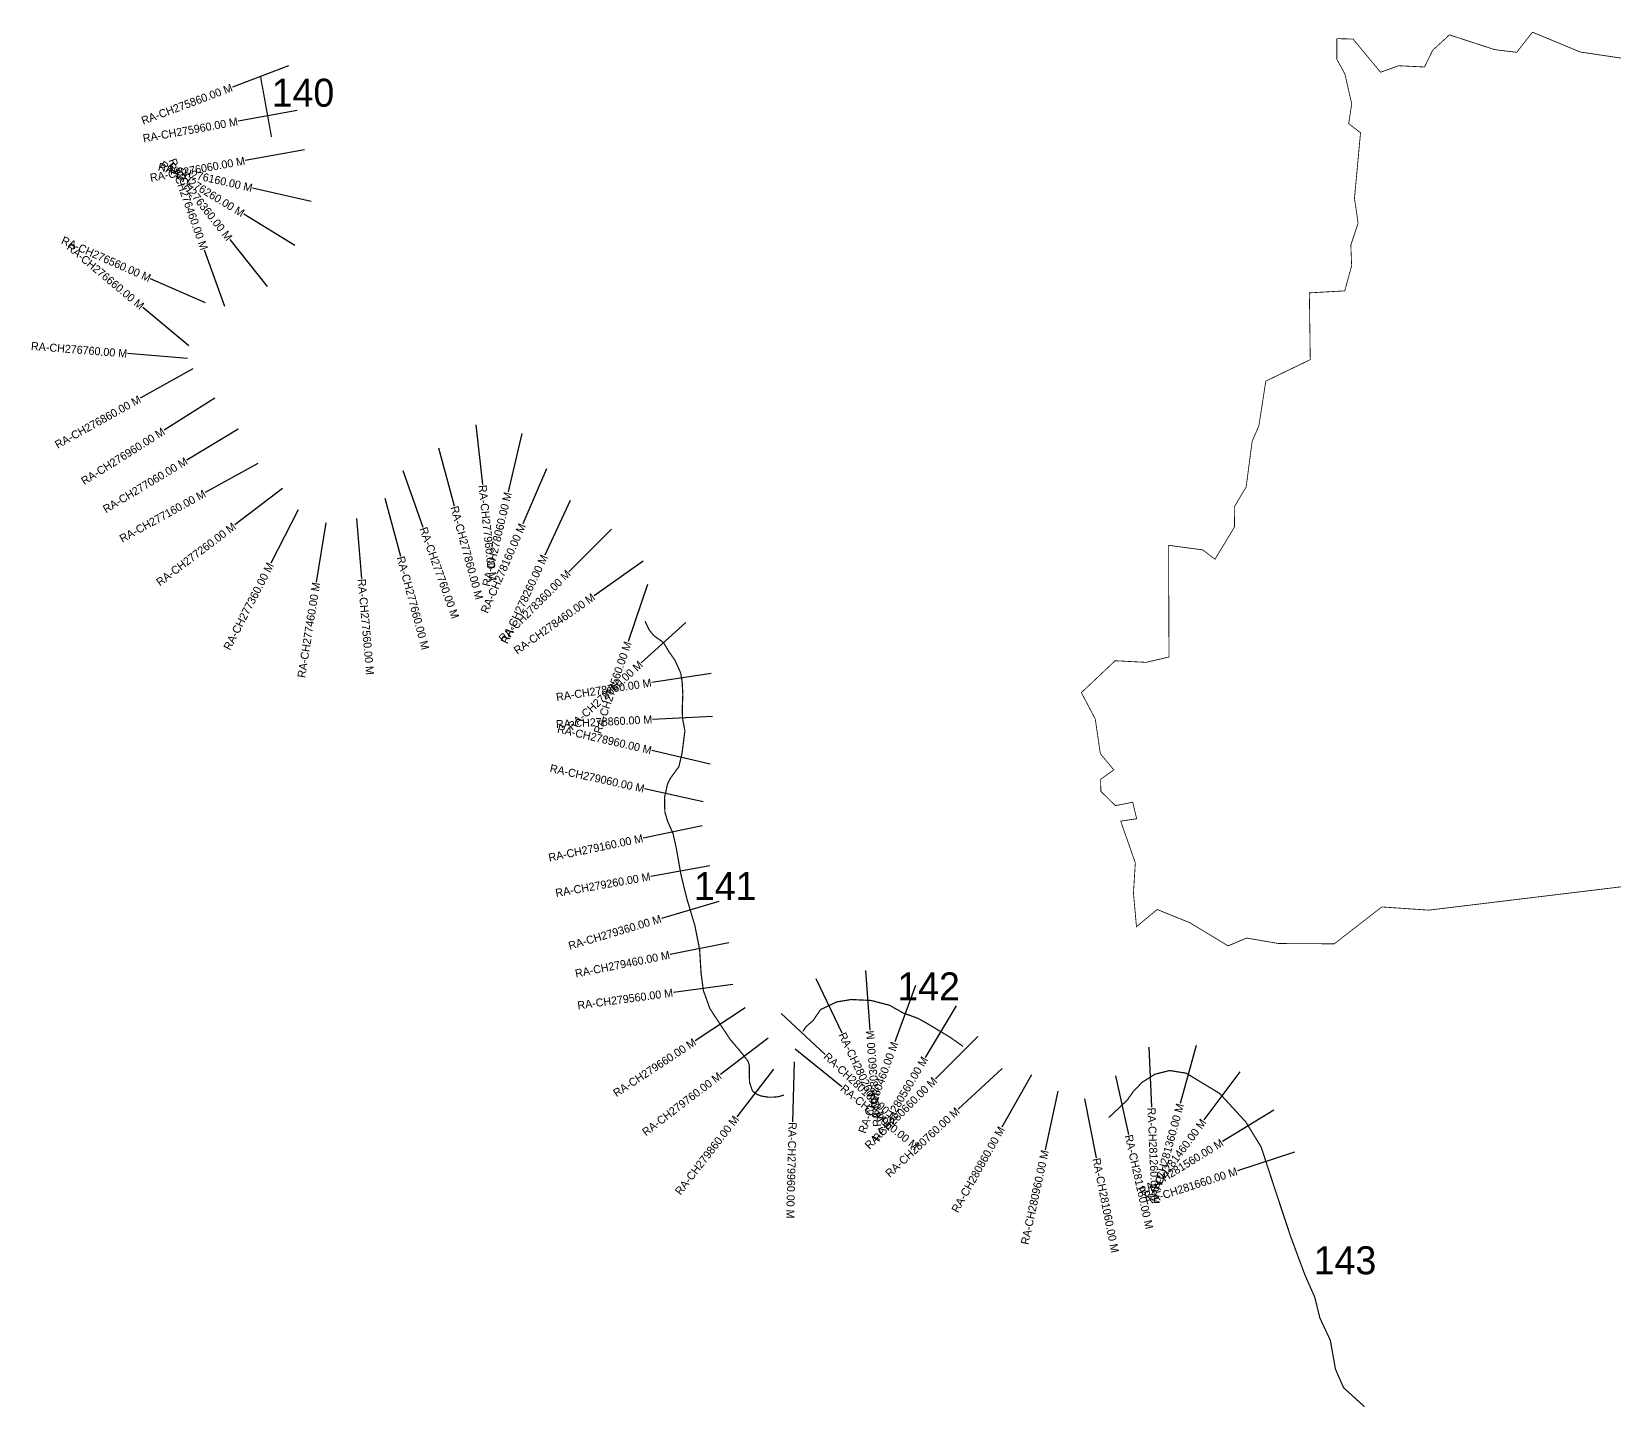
# Model space of a CAD drawing. Header units: feet. Extents: x 283652 to 291971, y 2023753 to 2027191.
# Drawn here: x 283652 to 287607, y 2023753 to 2027191 of the extents above; entities that cross this region are included whole.
import ezdxf
from ezdxf.enums import TextEntityAlignment as Align

# ---------------------------------------------------------------- set-up
doc = ezdxf.new("R2010")
doc.units = ezdxf.units.FT
doc.header["$MEASUREMENT"] = 0
for name, color, linetype in [('CS', 134, 'Continuous'), ('CSMark', 6, 'Continuous'), ('NATURALLY PROTECTED', 3, 'Continuous')]:
    doc.layers.add(name, color=color, linetype=linetype)

msp = doc.modelspace()

# ---------------------------------------------------------------- linework, layer by layer
at = {"color": 6, "const_width": 2}
for points in [[(287626, 2025054.1), (287143.3, 2024995.6), (287026.1, 2025003.6), (286907.3, 2024911.4), (286767.8, 2024912.2), (286688.6, 2024925.9), (286642, 2024906.3), (286546.7, 2024964.1), (286464.8, 2024997.2), (286413.1, 2024954.3), (286405.6, 2025037.9), (286410.2, 2025113.6), (286373.7, 2025218), (286413.6, 2025224.1), (286403.7, 2025265.3), (286360.7, 2025256.8), (286324.2, 2025292.3), (286323.5, 2025322.5), (286356.5, 2025346.2), (286322.9, 2025386.6), (286310.1, 2025473.4), (286275.4, 2025539.1), (286359.8, 2025618.9), (286437.1, 2025614.9), (286494.3, 2025628.2), (286493.4, 2025907.4), (286578.8, 2025895.9), (286609.4, 2025872.6), (286658, 2025953.3), (286657.8, 2026003.9), (286687.2, 2026053.1), (286702.2, 2026167.5), (286719, 2026206.2), (286736.3, 2026317.7), (286847.4, 2026371.4), (286845.1, 2026538.3), (286933.6, 2026543.3), (286950.8, 2026605.9), (286948.7, 2026657.8), (286966.9, 2026712.3), (286957.9, 2026774.7), (286973, 2026938.5), (286943.4, 2026961.3), (286951, 2027010.5), (286934, 2027085), (286913.8, 2027122.2), (286913.8, 2027173.6)], [(286913.8, 2027173.6), (286954.2, 2027172.7), (287023.1, 2027089.6), (287068.3, 2027106), (287132.9, 2027102.8), (287153.2, 2027144.5), (287195.1, 2027183.1), (287308.5, 2027146.1), (287363.3, 2027139.5), (287402.6, 2027189.9), (287521.9, 2027140.3), (287670.1, 2027118.2)]]:
    msp.add_lwpolyline(points, dxfattribs=at)
at = {"layer": 'CS'}
for p, q in [((284294.4, 2027105.4), (284154, 2027052.7)), ((284315.8, 2026994), (284168.2, 2026967.2)), ((284333.7, 2026895.6), (284186.1, 2026868.8)), ((284350.8, 2026766.7), (284204.5, 2026800.2)), ((284310.2, 2026657), (284182.1, 2026735.1)), ((284241.3, 2026554.1), (284148.1, 2026671.6)), ((284134.6, 2026504), (284084.4, 2026645.3)), ((284086.9, 2026513.1), (283949.6, 2026573.7)), ((284045.1, 2026405.9), (283929.9, 2026502)), ((284041.4, 2026374.4), (283891.9, 2026386.4)), ((284054.7, 2026348.1), (283923.7, 2026275)), ((284110, 2026274.8), (283983.1, 2026194.8)), ((284168.4, 2026198), (284040, 2026120.5)), ((284762.5, 2026208.4), (284778.6, 2026059.2)), ((284877, 2026186.8), (284842.7, 2026040.7)), ((284668.8, 2026150.8), (284708, 2026006)), ((284217.1, 2026111.5), (284085.8, 2026039)), ((284579.5, 2026094.2), (284630.2, 2025953)), ((284939.2, 2026098.7), (284879.3, 2025961.2)), ((284279.3, 2026049), (284159.7, 2025958.4)), ((284318.5, 2025996.4), (284250, 2025863)), ((284534.8, 2026025.4), (284573.8, 2025880.6)), ((284997.6, 2026019), (284934.3, 2025883)), ((284387.1, 2025963.6), (284363.6, 2025815.5)), ((284463.7, 2025974), (284476.9, 2025824.5)), ((285101, 2025947.6), (284995, 2025841.5)), ((285180.1, 2025868.1), (285057.6, 2025781.5)), ((285190.9, 2025809.1), (285142.8, 2025667)), ((285287, 2025714.6), (285175.7, 2025614)), ((285350.2, 2025587.3), (285201.9, 2025564.5)), ((285353.8, 2025479.9), (285204, 2025472.4)), ((285348.1, 2025360.4), (285202, 2025394.5)), ((285330.6, 2025266.3), (285184.1, 2025298.7)), ((285327.5, 2025206.6), (285180.7, 2025175.9)), ((285347.2, 2025106.1), (285199.4, 2025080.1)), ((285369.8, 2025017.6), (285226, 2024974.9)), ((285394.7, 2024913.8), (285247.6, 2024884.4)), ((285736.3, 2024845.1), (285747.2, 2024695.5)), ((285404.5, 2024809.5), (285255.8, 2024789.6)), ((285612.2, 2024824.7), (285676.6, 2024689.2)), ((285860.5, 2024807.4), (285809.3, 2024666.4)), ((285435.6, 2024751.4), (285310.3, 2024669)), ((285525.6, 2024737.2), (285635.5, 2024635)), ((285962.3, 2024756.4), (285885.3, 2024627.7)), ((285492.5, 2024676), (285373.4, 2024584.8)), ((285560.3, 2024649), (285676.8, 2024554.6)), ((286016.8, 2024680), (285910.5, 2024574.2)), ((286444, 2024652.9), (286450.4, 2024503)), ((286562.1, 2024657.3), (286522.7, 2024512.6)), ((285557.8, 2024616.6), (285553.9, 2024466.6)), ((285505.9, 2024597.8), (285414.1, 2024479.2)), ((286077.5, 2024599.8), (285967.4, 2024497.9)), ((286150.4, 2024584), (286076.8, 2024453.3)), ((286360.4, 2024581.5), (286393.2, 2024435.1)), ((286671.2, 2024591.6), (286581.8, 2024471.2)), ((286216.7, 2024543.1), (286184.8, 2024396.6)), ((286283.2, 2024524), (286312.6, 2024376.9)), ((286756.2, 2024495.6), (286628.4, 2024417.1)), ((286807.8, 2024390.7), (286665.2, 2024344))]:
    msp.add_line(p, q, dxfattribs=at)
at = {"layer": 'NATURALLY PROTECTED', "const_width": 3, "flags": 128}
for points in [[(284224, 2027080.2), (284251.6, 2026927.7)], [(285185.2, 2025717.6), (285194.9, 2025696.7), (285207.2, 2025681.5), (285231, 2025664.6), (285245.3, 2025640.8), (285259.7, 2025620.3), (285274.2, 2025588.2), (285278, 2025563.3), (285279.5, 2025534.8), (285278, 2025494.9), (285279, 2025474.1), (285284.7, 2025443.7), (285277.5, 2025387.7), (285269.6, 2025354.2), (285247.7, 2025324.2), (285241.1, 2025310.2), (285233.8, 2025277.2), (285234.5, 2025241.4), (285241.8, 2025216.9), (285254.9, 2025187.6), (285263.4, 2025149.3), (285274.7, 2025084.9), (285289.6, 2025024), (285309.5, 2024957.3), (285321.5, 2024897.1), (285325.1, 2024837.6), (285330.8, 2024794.9), (285347.1, 2024749.5), (285379.7, 2024700), (285396.9, 2024673.8), (285427.6, 2024637.4), (285442.6, 2024617.7), (285445.9, 2024607), (285445.9, 2024586.3), (285445.9, 2024574.9), (285446.4, 2024564.4), (285450.3, 2024553), (285453.5, 2024543.5), (285463.5, 2024535.8), (285475.2, 2024531.1), (285490.6, 2024528.4), (285504.5, 2024528.1), (285518.4, 2024529.4), (285532.3, 2024533.5)], [(285579.6, 2024692.4), (285587.2, 2024704.2), (285604.9, 2024719.7), (285623.9, 2024747.2), (285664.1, 2024766.3), (285700.4, 2024772.2), (285749.8, 2024769.9), (285796.2, 2024757.8), (285830, 2024738.7), (285867.1, 2024725.2), (285891.2, 2024711.6), (285910.2, 2024700.2), (285928.5, 2024689.2), (285946.5, 2024678.5), (285964.7, 2024665.7), (285979.9, 2024654.9)], [(286344, 2024477.3), (286368.7, 2024500.5), (286390.5, 2024521.4), (286405.1, 2024542.3), (286427.1, 2024565.3), (286459, 2024585.4), (286496.3, 2024594.8), (286537.2, 2024588.1), (286620.8, 2024537.6), (286685.9, 2024466.7), (286724.6, 2024403.8), (286758.1, 2024301.3), (286798.1, 2024180.7), (286833.7, 2024084.7), (286858.6, 2024028.4), (286871.5, 2023976), (286897.5, 2023920.7), (286910.3, 2023848.6), (286930.7, 2023801.9), (286951.8, 2023782.9), (286967, 2023769), (286983.1, 2023754.5)]]:
    msp.add_lwpolyline(points, dxfattribs=at)

# ---------------------------------------------------------------- texts
at = {"char_height": 70, "attachment_point": 1}
for s, insert in [('140', (284252.3, 2027073.5)), ('141', (285307.3, 2025090.7)), ('142', (285815.6, 2024840)), ('143', (286856.2, 2024155.5))]:
    msp.add_mtext_dynamic_manual_height_columns(s, width=95.172, gutter_width=1, heights=[0], dxfattribs=dict(at, insert=insert))
at = {"layer": 'CSMark'}
for s, rotation, p in [('RA-CH275860.00 M', 20.5789, (284153, 2027052.3)), ('RA-CH275960.00 M', 10.2895, (284167.3, 2026967.1)), ('RA-CH276060.00 M', 10.2895, (284185.1, 2026868.7)), ('RA-CH276160.00 M', 347.1107, (284203.6, 2026800.4)), ('RA-CH276260.00 M', 328.6428, (284181.2, 2026735.6)), ('RA-CH276360.00 M', 308.384, (284147.5, 2026672.4)), ('RA-CH276460.00 M', 289.5481, (284084.1, 2026646.3)), ('RA-CH276560.00 M', 336.1881, (283948.7, 2026574.1)), ('RA-CH276660.00 M', 320.1769, (283929.1, 2026502.6)), ('RA-CH276760.00 M', 355.4023, (283890.9, 2026386.5)), ('RA-CH276860.00 M', 29.1839, (283922.8, 2026274.5)), ('RA-CH276960.00 M', 32.2411, (283982.2, 2026194.3)), ('RA-CH277060.00 M', 31.0986, (284039.1, 2026120)), ('RA-CH277160.00 M', 28.8886, (284084.9, 2026038.6)), ('RA-CH278060.00 M', 76.7932, (284842.5, 2026039.8)), ('RA-CH277260.00 M', 37.1513, (284158.9, 2025957.8)), ('RA-CH278160.00 M', 66.4525, (284878.9, 2025960.3)), ('RA-CH278260.00 M', 65.0403, (284933.9, 2025882.1)), ('RA-CH277360.00 M', 62.8099, (284249.5, 2025862.1)), ('RA-CH278360.00 M', 45.0216, (284994.3, 2025840.8)), ('RA-CH277460.00 M', 81.0144, (284363.5, 2025814.5)), ('RA-CH278460.00 M', 35.256, (285056.8, 2025780.9)), ('RA-CH278560.00 M', 71.3045, (285142.5, 2025666)), ('RA-CH278660.00 M', 42.1304, (285175, 2025613.3)), ('RA-CH278760.00 M', 8.7362, (285200.9, 2025564.4)), ('RA-CH278860.00 M', 2.8657, (285203, 2025472.4)), ('RA-CH278960.00 M', 346.8407, (285201.1, 2025394.7)), ('RA-CH279060.00 M', 347.5269, (285183.1, 2025298.9)), ('RA-CH279160.00 M', 11.8004, (285179.7, 2025175.7)), ('RA-CH279260.00 M', 9.9767, (285198.4, 2025080)), ('RA-CH279360.00 M', 16.5748, (285225, 2024974.6)), ('RA-CH279460.00 M', 11.3149, (285246.6, 2024884.2)), ('RA-CH279560.00 M', 7.6398, (285254.8, 2024789.5)), ('RA-CH280360.00 M', 94.2038, (285747.3, 2024694.5)), ('RA-CH279660.00 M', 33.3281, (285309.5, 2024668.4)), ('RA-CH280460.00 M', 70.0369, (285808.9, 2024665.5)), ('RA-CH280560.00 M', 59.1161, (285884.8, 2024626.8)), ('RA-CH279760.00 M', 37.3987, (285372.6, 2024584.2)), ('RA-CH280660.00 M', 44.8342, (285909.8, 2024573.5)), ('RA-CH280760.00 M', 42.7826, (285966.7, 2024497.3)), ('RA-CH281360.00 M', 74.7661, (286522.5, 2024511.6)), ('RA-CH279860.00 M', 52.2649, (285413.4, 2024478.4)), ('RA-CH280860.00 M', 60.6293, (286076.4, 2024452.4)), ('RA-CH281460.00 M', 53.4165, (286581.2, 2024470.4)), ('RA-CH281560.00 M', 31.5528, (286627.5, 2024416.6)), ('RA-CH280960.00 M', 77.7172, (286184.6, 2024395.6)), ('RA-CH281660.00 M', 18.1213, (286664.3, 2024343.7))]:
    msp.add_text(s, height=20, rotation=rotation, dxfattribs=at).set_placement(p, align=Align.MIDDLE_RIGHT)
for s, rotation, p in [('RA-CH277960.00 M', 276.1537, (284778.7, 2026058.2)), ('RA-CH277860.00 M', 285.1717, (284708.3, 2026005.1)), ('RA-CH277760.00 M', 289.7379, (284630.5, 2025952)), ('RA-CH277660.00 M', 285.0718, (284574.1, 2025879.6)), ('RA-CH277560.00 M', 275.0444, (284477, 2025823.6)), ('RA-CH280260.00 M', 295.3981, (285677, 2024688.3)), ('RA-CH280160.00 M', 317.064, (285636.2, 2024634.4)), ('RA-CH280060.00 M', 321.0021, (285677.6, 2024553.9)), ('RA-CH281260.00 M', 272.4606, (286450.5, 2024502)), ('RA-CH279960.00 M', 268.5318, (285553.9, 2024465.6)), ('RA-CH281160.00 M', 282.6202, (286393.4, 2024434.1)), ('RA-CH281060.00 M', 281.3036, (286312.8, 2024375.9))]:
    msp.add_text(s, height=20, rotation=rotation, dxfattribs=at).set_placement(p, align=Align.MIDDLE_LEFT)

doc.saveas('drawing.dxf')
